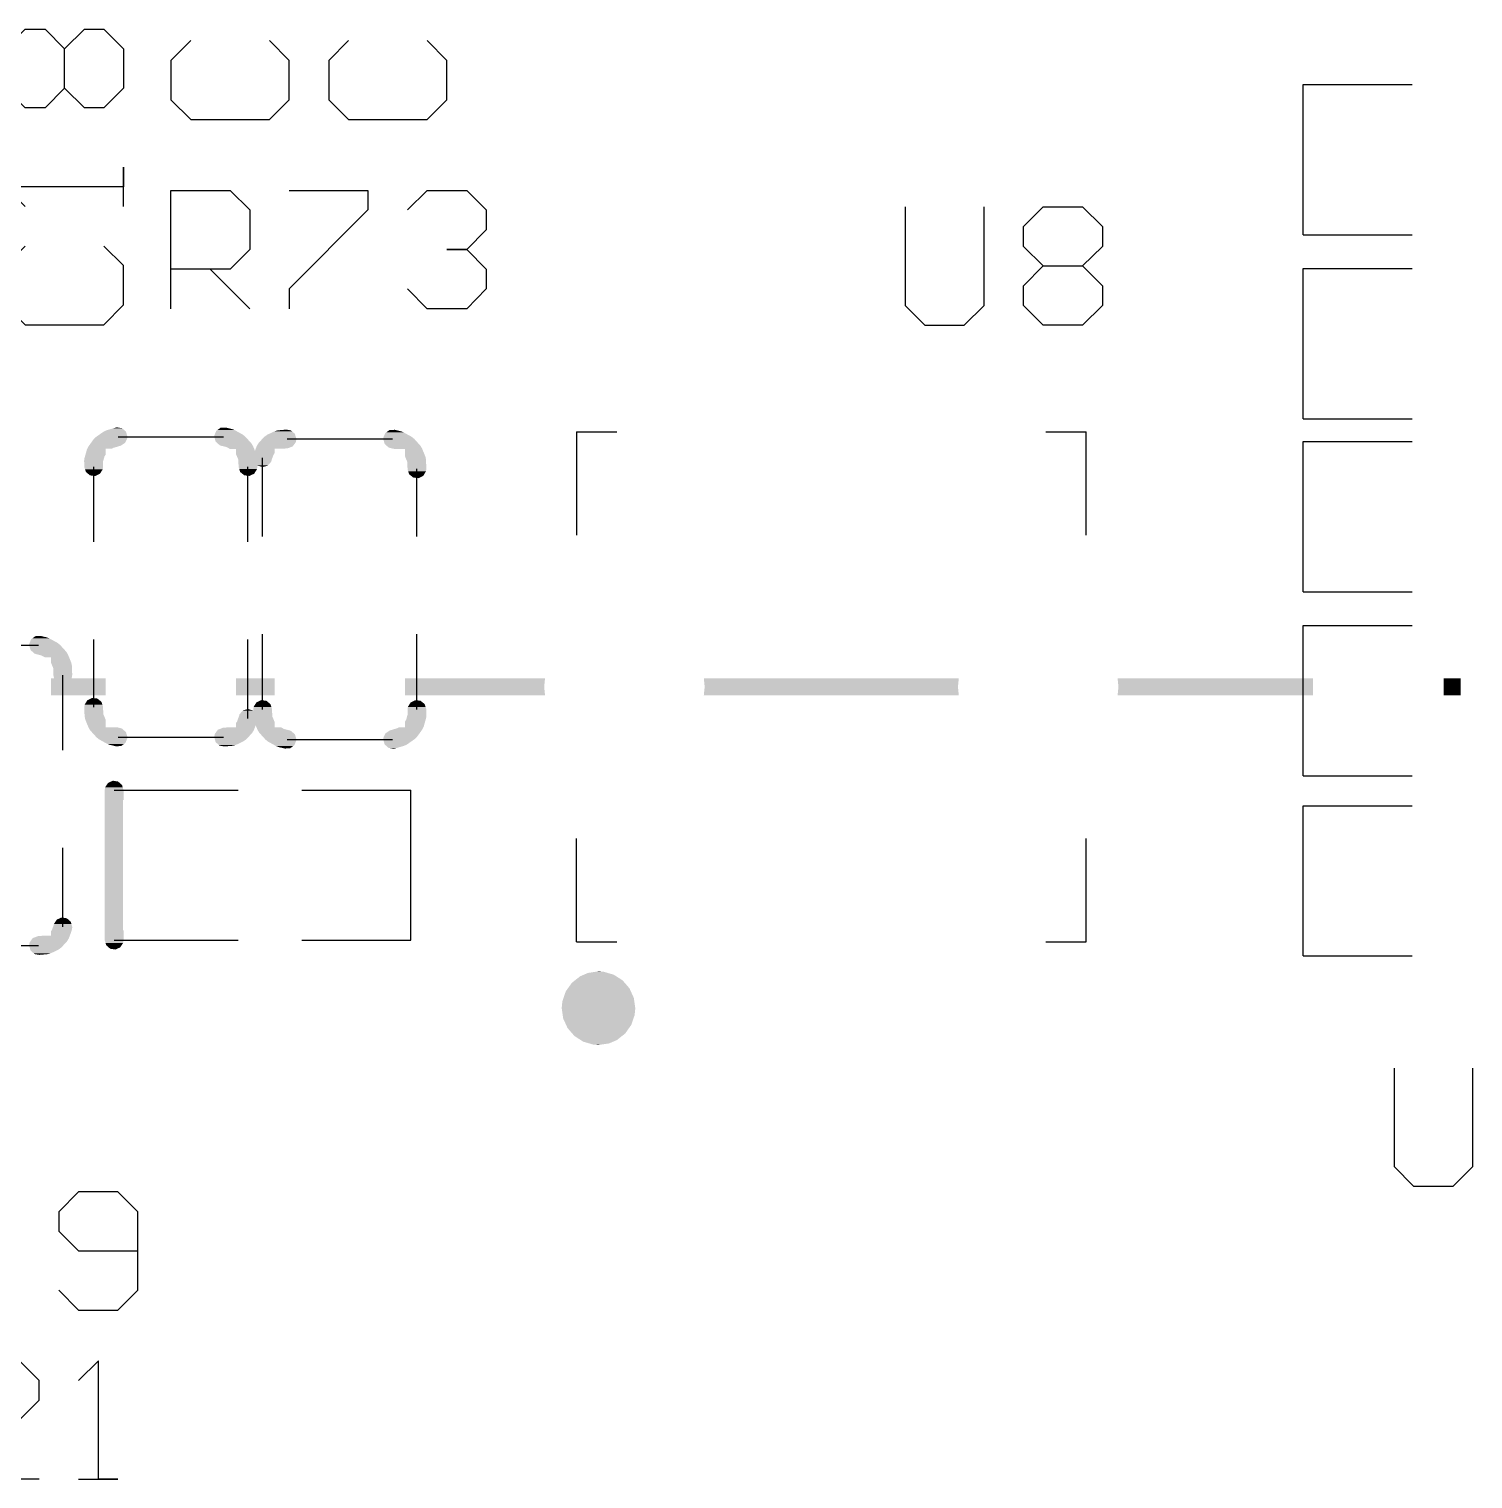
# Model space of a CAD drawing. Extents: x 0 to 3.48, y -0.08 to 2.34.
# Drawn here: x 1.243 to 1.6276, y 0.7737 to 1.1599 of the extents above; entities that cross this region are included whole.
import ezdxf

# ---------------------------------------------------------------- set-up
doc = ezdxf.new("R2010")
doc.units = 0
doc.layers.add('GTO', color=7, linetype='Continuous')

msp = doc.modelspace()

# ---------------------------------------------------------------- linework, layer by layer
at = {"layer": 'GTO'}
for points in [[(1.242, 1.1389), (1.2368, 1.1441), (1.2368, 1.1546), (1.242, 1.1599), (1.2473, 1.1599), (1.2525, 1.1546), (1.2578, 1.1599), (1.263, 1.1599), (1.2682, 1.1546), (1.2682, 1.1441), (1.263, 1.1389), (1.2578, 1.1389), (1.2525, 1.1441), (1.2473, 1.1389), (1.242, 1.1389)], [(1.2861, 1.1568), (1.2808, 1.1515), (1.2808, 1.141), (1.2861, 1.1358), (1.3071, 1.1358), (1.3123, 1.141), (1.3123, 1.1515), (1.3071, 1.1568)], [(1.3281, 1.1568), (1.3229, 1.1515), (1.3229, 1.141), (1.3281, 1.1358), (1.3491, 1.1358), (1.3543, 1.141), (1.3543, 1.1515), (1.3491, 1.1568)], [(1.2525, 1.1441), (1.2525, 1.1546)], [(1.5824, 1.1051), (1.5824, 1.1451)], [(1.5824, 1.1451), (1.6114, 1.1451)], [(1.2682, 1.1126), (1.2682, 1.1231), (1.2682, 1.1179), (1.2368, 1.1179), (1.242, 1.1126)], [(1.2808, 1.0854), (1.2808, 1.1169), (1.2966, 1.1169), (1.3018, 1.1117), (1.3018, 1.1012), (1.2966, 1.0959), (1.2808, 1.0959)], [(1.3123, 1.1169), (1.3333, 1.1169), (1.3333, 1.1117), (1.3123, 1.0907), (1.3123, 1.0854)], [(1.3438, 1.1117), (1.3491, 1.1169), (1.3596, 1.1169), (1.3648, 1.1117), (1.3648, 1.1064), (1.3596, 1.1012), (1.3543, 1.1012), (1.3596, 1.1012), (1.3648, 1.0959), (1.3648, 1.0907), (1.3596, 1.0854), (1.3491, 1.0854), (1.3438, 1.0907)], [(1.4764, 1.1125), (1.4764, 1.0863), (1.4816, 1.081), (1.4921, 1.081), (1.4974, 1.0863), (1.4974, 1.1125)], [(1.5079, 1.1073), (1.5131, 1.1125), (1.5236, 1.1125), (1.5289, 1.1073), (1.5289, 1.102), (1.5236, 1.0968), (1.5289, 1.0915), (1.5289, 1.0863), (1.5236, 1.081), (1.5131, 1.081), (1.5079, 1.0863), (1.5079, 1.0915), (1.5131, 1.0968), (1.5079, 1.102), (1.5079, 1.1073)], [(1.5824, 1.1051), (1.6114, 1.1051)], [(1.242, 1.1021), (1.2368, 1.0969), (1.2368, 1.0864), (1.242, 1.0811), (1.263, 1.0811), (1.2682, 1.0864), (1.2682, 1.0969), (1.263, 1.1021)], [(1.2913, 1.0959), (1.3018, 1.0854)], [(1.5131, 1.0968), (1.5236, 1.0968)], [(1.5824, 1.0961), (1.6114, 1.0961)], [(1.5824, 1.0561), (1.5824, 1.0961)], [(1.5824, 1.0561), (1.6114, 1.0561)], [(1.26675, 1.05132), (1.29486, 1.05132)], [(1.31175, 1.05072), (1.33986, 1.05072)], [(1.3888, 1.0526), (1.3888, 1.0251)], [(1.3888, 1.0526), (1.3996, 1.0526)], [(1.5138, 1.0526), (1.5246, 1.0526)], [(1.5246, 1.0251), (1.5246, 1.0526)], [(1.5824, 1.01), (1.5824, 1.05)], [(1.5824, 1.05), (1.6114, 1.05)], [(1.26026, 1.0233), (1.26026, 1.04331)], [(1.30134, 1.0233), (1.30134, 1.04331)], [(1.30526, 1.0247), (1.30526, 1.04571)], [(1.34634, 1.0247), (1.34634, 1.04271)], [(1.5824, 1.01), (1.6114, 1.01)], [(1.5824, 0.961), (1.5824, 1.001)], [(1.5824, 1.001), (1.6114, 1.001)], [(1.26026, 0.97929), (1.26026, 0.9973)], [(1.30134, 0.97629), (1.30134, 0.9973)], [(1.30526, 0.97869), (1.30526, 0.9987)], [(1.34634, 0.97869), (1.34634, 0.9987)], [(1.21745, 0.99582), (1.24556, 0.99582)], [(1.25204, 0.9678), (1.25204, 0.98781)], [(1.26675, 0.97129), (1.29486, 0.97129)], [(1.31175, 0.97069), (1.33986, 0.97069)], [(1.5824, 0.961), (1.6114, 0.961)], [(1.2657, 0.9572), (1.2987, 0.9572)], [(1.3157, 0.9572), (1.3447, 0.9572)], [(1.3447, 0.9172), (1.3447, 0.9572)], [(1.5824, 0.913), (1.5824, 0.953)], [(1.5824, 0.953), (1.6114, 0.953)], [(1.3888, 0.9168), (1.3888, 0.9443)], [(1.5138, 0.9168), (1.5246, 0.9168), (1.5246, 0.9443)], [(1.25204, 0.92079), (1.25204, 0.9418)], [(1.21745, 0.91579), (1.24556, 0.91579)], [(1.2657, 0.9172), (1.2987, 0.9172)], [(1.3157, 0.9172), (1.3447, 0.9172)], [(1.3888, 0.9168), (1.3996, 0.9168)], [(1.5824, 0.913), (1.6114, 0.913)], [(1.6066, 0.8831), (1.6066, 0.8569), (1.6118, 0.8517), (1.6223, 0.8517), (1.6276, 0.8569), (1.6276, 0.8831)], [(1.251, 0.824), (1.2562, 0.8187), (1.2667, 0.8187), (1.272, 0.824), (1.272, 0.8449), (1.2667, 0.8502), (1.2562, 0.8502), (1.251, 0.8449), (1.251, 0.8397), (1.2562, 0.8345), (1.272, 0.8345)], [(1.2457, 0.7737), (1.2247, 0.7737), (1.2457, 0.7947), (1.2457, 0.7999), (1.2405, 0.8052), (1.23, 0.8052), (1.2247, 0.7999)], [(1.2562, 0.7737), (1.2667, 0.7737), (1.2615, 0.7737), (1.2615, 0.8052), (1.2562, 0.7999)]]:
    msp.add_lwpolyline(points, dxfattribs=at)
for points in [[(1.25955, 1.04968), (1.26024, 1.05062), (1.26864, 1.04968), (1.26907, 1.05062)], [(1.26024, 1.05062), (1.26056, 1.05095), (1.26907, 1.05062), (1.26922, 1.05095)], [(1.26056, 1.05095), (1.26083, 1.05121), (1.26922, 1.05095), (1.26924, 1.05121)], [(1.26083, 1.05121), (1.26098, 1.05132), (1.26924, 1.05121), (1.26925, 1.05132)], [(1.26098, 1.05132), (1.26288, 1.05264), (1.26925, 1.05132), (1.26886, 1.05264)], [(1.26288, 1.05264), (1.26291, 1.05266), (1.26886, 1.05264), (1.26886, 1.05266)], [(1.26291, 1.05266), (1.2636, 1.05299), (1.26886, 1.05266), (1.26848, 1.05299)], [(1.2636, 1.05299), (1.2656, 1.05358), (1.26848, 1.05299), (1.2678, 1.05358)], [(1.2656, 1.05358), (1.26604, 1.05371), (1.2678, 1.05358), (1.26695, 1.05371)], [(1.26604, 1.05371), (1.26642, 1.05379), (1.26695, 1.05371), (1.26642, 1.05379)], [(1.29236, 1.05139), (1.29237, 1.05157), (1.30057, 1.05139), (1.30033, 1.05157)], [(1.29236, 1.05132), (1.29236, 1.05139), (1.30064, 1.05132), (1.30057, 1.05139)], [(1.29275, 1.04997), (1.29236, 1.05132), (1.30186, 1.04997), (1.30064, 1.05132)], [(1.29237, 1.05157), (1.2925, 1.0519), (1.30033, 1.05157), (1.29992, 1.0519)], [(1.2925, 1.0519), (1.2929, 1.05287), (1.29992, 1.0519), (1.29815, 1.05287)], [(1.2929, 1.05287), (1.29324, 1.05311), (1.29815, 1.05287), (1.29772, 1.05311)], [(1.29324, 1.05311), (1.29357, 1.05335), (1.29772, 1.05311), (1.2971, 1.05335)], [(1.29357, 1.05335), (1.29404, 1.05368), (1.2971, 1.05335), (1.29572, 1.05368)], [(1.29404, 1.05368), (1.29544, 1.05375), (1.29572, 1.05368), (1.29544, 1.05375)], [(1.30439, 1.04987), (1.30517, 1.05072), (1.3141, 1.04987), (1.31425, 1.05072)], [(1.30517, 1.05072), (1.30566, 1.05124), (1.31425, 1.05072), (1.31409, 1.05124)], [(1.30566, 1.05124), (1.30641, 1.05179), (1.31409, 1.05124), (1.31393, 1.05179)], [(1.30641, 1.05179), (1.30696, 1.05206), (1.31393, 1.05179), (1.31386, 1.05206)], [(1.30696, 1.05206), (1.30841, 1.05276), (1.31386, 1.05206), (1.31306, 1.05276)], [(1.30841, 1.05276), (1.30922, 1.05298), (1.31306, 1.05276), (1.3128, 1.05298)], [(1.30922, 1.05298), (1.30927, 1.053), (1.3128, 1.05298), (1.31272, 1.053)], [(1.30927, 1.053), (1.31152, 1.0532), (1.31272, 1.053), (1.31152, 1.0532)], [(1.33736, 1.05079), (1.33737, 1.05097), (1.34557, 1.05079), (1.34533, 1.05097)], [(1.33736, 1.05072), (1.33736, 1.05079), (1.34564, 1.05072), (1.34557, 1.05079)], [(1.33775, 1.04937), (1.33736, 1.05072), (1.34686, 1.04937), (1.34564, 1.05072)], [(1.33737, 1.05097), (1.3375, 1.0513), (1.34533, 1.05097), (1.34492, 1.0513)], [(1.3375, 1.0513), (1.3379, 1.05227), (1.34492, 1.0513), (1.34315, 1.05227)], [(1.3379, 1.05227), (1.33824, 1.05251), (1.34315, 1.05227), (1.34272, 1.05251)], [(1.33824, 1.05251), (1.33857, 1.05275), (1.34272, 1.05251), (1.3421, 1.05275)], [(1.33857, 1.05275), (1.33904, 1.05308), (1.3421, 1.05275), (1.34072, 1.05308)], [(1.33904, 1.05308), (1.34044, 1.05315), (1.34072, 1.05308), (1.34044, 1.05315)], [(1.25806, 1.0465), (1.25844, 1.04785), (1.26343, 1.0465), (1.26343, 1.04785)], [(1.25844, 1.04786), (1.25854, 1.04807), (1.26343, 1.04786), (1.26343, 1.04807)], [(1.25844, 1.04785), (1.25844, 1.04786), (1.26343, 1.04785), (1.26343, 1.04786)], [(1.25854, 1.04808), (1.25865, 1.04831), (1.26507, 1.04808), (1.26541, 1.04831)], [(1.25854, 1.04807), (1.25854, 1.04808), (1.26343, 1.04807), (1.26344, 1.04808)], [(1.25865, 1.04831), (1.25882, 1.04865), (1.26541, 1.04831), (1.26656, 1.04865)], [(1.25882, 1.04865), (1.25901, 1.04892), (1.26656, 1.04865), (1.26746, 1.04892)], [(1.25901, 1.04892), (1.25955, 1.04968), (1.26746, 1.04892), (1.26864, 1.04968)], [(1.2932, 1.04958), (1.29275, 1.04997), (1.30222, 1.04958), (1.30186, 1.04997)], [(1.2938, 1.04905), (1.2932, 1.04958), (1.30255, 1.04905), (1.30222, 1.04958)], [(1.29427, 1.04888), (1.2938, 1.04905), (1.30265, 1.04888), (1.30255, 1.04905)], [(1.29444, 1.04885), (1.29427, 1.04888), (1.30268, 1.04885), (1.30265, 1.04888)], [(1.2956, 1.04856), (1.29444, 1.04885), (1.3028, 1.04856), (1.30268, 1.04885)], [(1.2965, 1.04808), (1.29561, 1.04856), (1.303, 1.04808), (1.3028, 1.04856)], [(1.2965, 1.04807), (1.2965, 1.04808), (1.303, 1.04807), (1.303, 1.04808)], [(1.29818, 1.04757), (1.29818, 1.04807), (1.3032, 1.04757), (1.303, 1.04807)], [(1.29818, 1.04687), (1.29818, 1.04757), (1.30843, 1.04687), (1.30843, 1.04757)], [(1.29818, 1.04662), (1.29818, 1.04687), (1.3082, 1.04662), (1.30843, 1.04687)], [(1.29818, 1.04659), (1.29818, 1.04662), (1.30818, 1.04659), (1.30819, 1.04662)], [(1.29818, 1.04662), (1.29818, 1.04662), (1.30819, 1.04662), (1.3082, 1.04662)], [(1.30322, 1.04757), (1.3034, 1.04807), (1.30843, 1.04757), (1.30843, 1.04807)], [(1.3034, 1.04808), (1.30346, 1.04823), (1.31036, 1.04808), (1.31198, 1.04823)], [(1.3034, 1.04807), (1.3034, 1.04808), (1.30843, 1.04807), (1.30844, 1.04808)], [(1.30346, 1.04823), (1.30365, 1.04874), (1.31198, 1.04823), (1.31328, 1.04874)], [(1.30365, 1.04874), (1.30368, 1.04882), (1.31328, 1.04874), (1.31334, 1.04882)], [(1.30368, 1.04882), (1.30419, 1.04965), (1.31334, 1.04882), (1.31394, 1.04965)], [(1.30419, 1.04965), (1.30439, 1.04987), (1.31394, 1.04965), (1.3141, 1.04987)], [(1.3382, 1.04898), (1.33775, 1.04937), (1.34722, 1.04898), (1.34686, 1.04937)], [(1.3388, 1.04845), (1.3382, 1.04898), (1.34755, 1.04845), (1.34722, 1.04898)], [(1.33927, 1.04828), (1.3388, 1.04845), (1.34765, 1.04828), (1.34755, 1.04845)], [(1.33944, 1.04825), (1.33927, 1.04828), (1.34768, 1.04825), (1.34765, 1.04828)], [(1.34014, 1.04808), (1.33944, 1.04825), (1.34775, 1.04808), (1.34768, 1.04825)], [(1.34317, 1.04807), (1.34014, 1.04808), (1.34775, 1.04807), (1.34775, 1.04808)], [(1.34318, 1.04603), (1.34318, 1.04807), (1.34859, 1.04603), (1.34775, 1.04807)], [(1.25771, 1.04489), (1.2578, 1.04556), (1.2628, 1.04489), (1.26299, 1.04556)], [(1.25771, 1.04482), (1.25771, 1.04489), (1.26278, 1.04482), (1.2628, 1.04489)], [(1.25772, 1.0446), (1.25771, 1.04482), (1.26272, 1.0446), (1.26278, 1.04482)], [(1.25772, 1.04459), (1.25772, 1.0446), (1.26272, 1.04459), (1.26272, 1.0446)], [(1.25776, 1.04339), (1.25772, 1.04459), (1.26276, 1.04339), (1.26272, 1.04459)], [(1.25776, 1.04331), (1.25776, 1.04339), (1.26276, 1.04331), (1.26276, 1.04339)], [(1.25776, 1.04323), (1.25776, 1.04331), (1.26275, 1.04323), (1.26276, 1.04331)], [(1.25795, 1.04264), (1.25776, 1.04323), (1.26267, 1.04264), (1.26275, 1.04323)], [(1.2578, 1.04556), (1.25795, 1.04609), (1.26299, 1.04556), (1.26314, 1.04609)], [(1.25795, 1.04609), (1.25806, 1.0465), (1.26314, 1.04609), (1.26343, 1.0465)], [(1.29822, 1.04654), (1.29818, 1.04659), (1.30817, 1.04654), (1.30818, 1.04659)], [(1.2987, 1.04538), (1.29822, 1.04654), (1.30774, 1.04538), (1.30817, 1.04654)], [(1.29879, 1.04516), (1.2987, 1.04538), (1.30767, 1.04516), (1.30774, 1.04538)], [(1.29879, 1.04515), (1.29879, 1.04516), (1.30767, 1.04515), (1.30767, 1.04516)], [(1.29881, 1.04459), (1.29879, 1.04515), (1.30749, 1.04459), (1.30767, 1.04515)], [(1.29883, 1.04365), (1.29881, 1.04459), (1.30662, 1.04365), (1.30749, 1.04459)], [(1.29884, 1.04338), (1.29883, 1.04365), (1.30384, 1.04338), (1.30384, 1.04365)], [(1.29883, 1.04365), (1.29883, 1.04365), (1.30384, 1.04365), (1.30385, 1.04365)], [(1.29884, 1.04331), (1.29884, 1.04338), (1.30384, 1.04331), (1.30384, 1.04338)], [(1.29885, 1.04324), (1.29884, 1.04331), (1.30383, 1.04324), (1.30384, 1.04331)], [(1.29903, 1.04267), (1.29885, 1.04324), (1.30375, 1.04267), (1.30383, 1.04324)], [(1.30412, 1.04356), (1.30385, 1.04365), (1.30653, 1.04356), (1.30662, 1.04365)], [(1.30518, 1.04322), (1.30412, 1.04356), (1.30518, 1.04322), (1.30653, 1.04356)], [(1.34318, 1.04599), (1.34318, 1.04603), (1.3486, 1.04599), (1.34859, 1.04603)], [(1.34322, 1.04594), (1.34318, 1.04599), (1.34861, 1.04594), (1.3486, 1.04599)], [(1.34354, 1.04515), (1.34322, 1.04594), (1.34878, 1.04515), (1.34861, 1.04594)], [(1.34357, 1.0451), (1.34354, 1.04515), (1.34878, 1.0451), (1.34878, 1.04515)], [(1.34379, 1.04456), (1.34357, 1.0451), (1.34879, 1.04456), (1.34878, 1.0451)], [(1.34379, 1.04455), (1.34379, 1.04456), (1.34879, 1.04455), (1.34879, 1.04456)], [(1.34384, 1.04278), (1.34379, 1.04455), (1.34884, 1.04278), (1.34879, 1.04455)], [(1.34384, 1.04271), (1.34384, 1.04278), (1.34884, 1.04271), (1.34884, 1.04278)], [(1.2582, 1.0419), (1.25795, 1.04264), (1.26221, 1.0419), (1.26267, 1.04264)], [(1.25874, 1.04145), (1.2582, 1.0419), (1.26193, 1.04145), (1.26221, 1.0419)], [(1.25928, 1.04101), (1.25874, 1.04145), (1.26102, 1.04101), (1.26193, 1.04145)], [(1.26067, 1.04085), (1.25928, 1.04101), (1.26067, 1.04085), (1.26102, 1.04101)], [(1.29928, 1.04191), (1.29903, 1.04267), (1.30329, 1.04191), (1.30375, 1.04267)], [(1.29982, 1.04147), (1.29928, 1.04191), (1.30302, 1.04147), (1.30329, 1.04191)], [(1.30037, 1.04103), (1.29982, 1.04147), (1.3021, 1.04103), (1.30302, 1.04147)], [(1.30176, 1.04086), (1.30037, 1.04103), (1.30176, 1.04086), (1.3021, 1.04103)], [(1.34384, 1.04264), (1.34384, 1.04271), (1.34883, 1.04264), (1.34884, 1.04271)], [(1.34403, 1.04207), (1.34384, 1.04264), (1.34875, 1.04207), (1.34883, 1.04264)], [(1.34428, 1.04131), (1.34403, 1.04207), (1.34829, 1.04131), (1.34875, 1.04207)], [(1.34482, 1.04087), (1.34428, 1.04131), (1.34802, 1.04087), (1.34829, 1.04131)], [(1.34537, 1.04043), (1.34482, 1.04087), (1.3471, 1.04043), (1.34802, 1.04087)], [(1.34676, 1.04026), (1.34537, 1.04043), (1.34676, 1.04026), (1.3471, 1.04043)], [(1.24307, 0.99607), (1.2432, 0.9964), (1.25103, 0.99607), (1.25062, 0.9964)], [(1.2432, 0.9964), (1.2436, 0.99737), (1.25062, 0.9964), (1.24885, 0.99737)], [(1.2436, 0.99737), (1.24394, 0.99761), (1.24885, 0.99737), (1.24842, 0.99761)], [(1.24394, 0.99761), (1.24427, 0.99785), (1.24842, 0.99761), (1.2478, 0.99785)], [(1.24427, 0.99785), (1.24474, 0.99818), (1.2478, 0.99785), (1.24642, 0.99818)], [(1.24474, 0.99818), (1.24614, 0.99825), (1.24642, 0.99818), (1.24614, 0.99825)], [(1.24306, 0.99589), (1.24307, 0.99607), (1.25127, 0.99589), (1.25103, 0.99607)], [(1.24306, 0.99582), (1.24306, 0.99589), (1.25134, 0.99582), (1.25127, 0.99589)], [(1.24345, 0.99447), (1.24306, 0.99582), (1.25256, 0.99447), (1.25134, 0.99582)], [(1.2439, 0.99408), (1.24345, 0.99447), (1.25292, 0.99408), (1.25256, 0.99447)], [(1.2445, 0.99355), (1.2439, 0.99408), (1.25325, 0.99355), (1.25292, 0.99408)], [(1.24497, 0.99338), (1.2445, 0.99355), (1.25335, 0.99338), (1.25325, 0.99355)], [(1.24514, 0.99335), (1.24497, 0.99338), (1.25338, 0.99335), (1.25335, 0.99338)], [(1.2463, 0.99306), (1.24514, 0.99335), (1.2535, 0.99306), (1.25338, 0.99335)], [(1.2472, 0.99258), (1.24631, 0.99306), (1.2537, 0.99258), (1.2535, 0.99306)], [(1.2472, 0.99257), (1.2472, 0.99258), (1.2537, 0.99257), (1.2537, 0.99258)], [(1.24888, 0.99113), (1.24888, 0.99257), (1.25429, 0.99113), (1.2537, 0.99257)], [(1.24888, 0.99109), (1.24888, 0.99113), (1.2543, 0.99109), (1.25429, 0.99113)], [(1.24892, 0.99104), (1.24888, 0.99109), (1.25431, 0.99104), (1.2543, 0.99109)], [(1.24924, 0.99025), (1.24892, 0.99104), (1.25448, 0.99025), (1.25431, 0.99104)], [(1.24927, 0.9902), (1.24924, 0.99025), (1.25448, 0.9902), (1.25448, 0.99025)], [(1.24949, 0.98966), (1.24927, 0.9902), (1.25449, 0.98966), (1.25448, 0.9902)], [(1.24949, 0.98965), (1.24949, 0.98966), (1.25449, 0.98965), (1.25449, 0.98966)], [(1.24954, 0.98788), (1.24949, 0.98965), (1.25454, 0.98788), (1.25449, 0.98965)], [(1.24888, 0.98245), (1.24888, 0.98695), (1.26343, 0.98245), (1.26343, 0.98695)], [(1.24888, 0.98695), (1.24888, 0.98695), (1.26343, 0.98695), (1.2544, 0.98695)], [(1.24954, 0.98781), (1.24954, 0.98788), (1.25454, 0.98781), (1.25454, 0.98788)], [(1.24954, 0.98774), (1.24954, 0.98781), (1.25453, 0.98774), (1.25454, 0.98781)], [(1.2497, 0.98696), (1.24954, 0.98774), (1.25439, 0.98696), (1.25453, 0.98774)], [(1.24969, 0.98695), (1.2497, 0.98696), (1.2544, 0.98695), (1.25439, 0.98696)], [(1.29818, 0.98245), (1.29818, 0.98695), (1.30843, 0.98245), (1.30843, 0.98695)], [(1.29818, 0.98695), (1.29818, 0.98695), (1.30843, 0.98695), (1.29818, 0.98695)], [(1.34318, 0.9847), (1.34318, 0.98695), (1.38023, 0.9847), (1.38046, 0.98695)], [(1.34318, 0.98695), (1.34318, 0.98695), (1.38046, 0.98695), (1.34318, 0.98695)], [(1.42298, 0.9847), (1.42275, 0.98695), (1.49043, 0.9847), (1.49066, 0.98695)], [(1.42275, 0.98695), (1.42275, 0.98695), (1.49066, 0.98695), (1.42275, 0.98695)], [(1.53318, 0.9847), (1.53295, 0.98695), (1.58503, 0.9847), (1.58503, 0.98695)], [(1.53295, 0.98695), (1.53295, 0.98695), (1.58503, 0.98695), (1.53295, 0.98695)], [(1.61978, 0.98245), (1.61978, 0.98695), (1.62433, 0.98245), (1.62433, 0.98695)], [(1.61978, 0.98695), (1.61978, 0.98695), (1.62433, 0.98695), (1.61978, 0.98695)], [(1.25831, 0.98069), (1.25859, 0.98113), (1.26232, 0.98069), (1.26178, 0.98113)], [(1.25859, 0.98113), (1.25951, 0.98157), (1.26178, 0.98113), (1.26124, 0.98157)], [(1.25951, 0.98157), (1.25985, 0.98174), (1.26124, 0.98157), (1.25985, 0.98174)], [(1.30359, 0.98054), (1.30451, 0.98098), (1.30678, 0.98054), (1.30624, 0.98098)], [(1.30451, 0.98098), (1.30485, 0.98114), (1.30624, 0.98098), (1.30485, 0.98114)], [(1.34318, 0.98245), (1.34318, 0.9847), (1.38046, 0.98245), (1.38023, 0.9847)], [(1.34467, 0.98053), (1.34559, 0.98098), (1.34787, 0.98053), (1.34732, 0.98098)], [(1.34559, 0.98098), (1.34593, 0.98114), (1.34732, 0.98098), (1.34593, 0.98114)], [(1.42275, 0.98245), (1.42298, 0.9847), (1.49066, 0.98245), (1.49043, 0.9847)], [(1.53295, 0.98245), (1.53318, 0.9847), (1.58503, 0.98245), (1.58503, 0.9847)], [(1.25776, 0.97929), (1.25777, 0.97936), (1.26276, 0.97929), (1.26276, 0.97936)], [(1.25776, 0.97922), (1.25776, 0.97929), (1.26276, 0.97922), (1.26276, 0.97929)], [(1.25781, 0.97745), (1.25776, 0.97922), (1.26281, 0.97745), (1.26276, 0.97922)], [(1.25777, 0.97936), (1.25785, 0.97994), (1.26276, 0.97936), (1.26257, 0.97994)], [(1.25783, 0.97691), (1.25781, 0.97745), (1.26304, 0.97691), (1.26281, 0.97745)], [(1.25785, 0.97994), (1.25831, 0.98069), (1.26257, 0.97994), (1.26232, 0.98069)], [(1.29894, 0.97685), (1.29911, 0.97741), (1.30781, 0.97685), (1.3078, 0.97741)], [(1.29911, 0.97741), (1.29999, 0.97835), (1.3078, 0.97741), (1.30777, 0.97835)], [(1.29999, 0.97835), (1.30007, 0.97844), (1.30276, 0.97835), (1.30249, 0.97844)], [(1.30007, 0.97844), (1.30143, 0.97878), (1.30249, 0.97844), (1.30143, 0.97878)], [(1.30276, 0.97869), (1.30277, 0.97876), (1.30776, 0.97869), (1.30776, 0.97876)], [(1.30276, 0.97862), (1.30276, 0.97869), (1.30776, 0.97862), (1.30776, 0.97869)], [(1.30277, 0.97835), (1.30276, 0.97862), (1.30777, 0.97835), (1.30776, 0.97862)], [(1.30277, 0.97876), (1.30285, 0.97935), (1.30776, 0.97876), (1.30757, 0.97935)], [(1.30285, 0.97935), (1.30331, 0.98009), (1.30757, 0.97935), (1.30732, 0.98009)], [(1.30331, 0.98009), (1.30359, 0.98054), (1.30732, 0.98009), (1.30678, 0.98054)], [(1.34362, 0.97644), (1.3438, 0.9771), (1.3488, 0.97644), (1.34889, 0.9771)], [(1.3438, 0.9771), (1.34382, 0.97718), (1.34889, 0.9771), (1.34889, 0.97718)], [(1.34382, 0.97718), (1.34388, 0.9774), (1.34889, 0.97718), (1.34889, 0.9774)], [(1.34384, 0.97869), (1.34386, 0.97877), (1.34885, 0.97869), (1.34884, 0.97877)], [(1.34385, 0.97861), (1.34384, 0.97869), (1.34885, 0.97861), (1.34885, 0.97869)], [(1.34388, 0.97741), (1.34385, 0.97861), (1.34889, 0.97741), (1.34885, 0.97861)], [(1.34386, 0.97877), (1.34393, 0.97934), (1.34884, 0.97877), (1.34865, 0.97934)], [(1.34388, 0.9774), (1.34388, 0.97741), (1.34889, 0.9774), (1.34889, 0.97741)], [(1.34393, 0.97934), (1.3444, 0.9801), (1.34865, 0.97934), (1.3484, 0.9801)], [(1.3444, 0.9801), (1.34467, 0.98053), (1.3484, 0.9801), (1.34787, 0.98053)], [(1.25783, 0.97685), (1.25783, 0.97691), (1.26306, 0.97685), (1.26304, 0.97691)], [(1.258, 0.97606), (1.25783, 0.97685), (1.26338, 0.97606), (1.26306, 0.97685)], [(1.25801, 0.97601), (1.258, 0.97606), (1.26343, 0.97601), (1.26338, 0.97606)], [(1.25802, 0.97597), (1.25801, 0.97601), (1.26343, 0.97597), (1.26343, 0.97601)], [(1.25885, 0.97393), (1.25802, 0.97597), (1.26343, 0.97393), (1.26343, 0.97597)], [(1.25893, 0.97375), (1.25886, 0.97393), (1.26717, 0.97375), (1.26646, 0.97393)], [(1.25895, 0.97372), (1.25893, 0.97375), (1.26733, 0.97372), (1.26717, 0.97375)], [(1.25905, 0.97355), (1.25895, 0.97372), (1.2678, 0.97355), (1.26733, 0.97372)], [(1.25939, 0.97302), (1.25905, 0.97355), (1.26841, 0.97302), (1.2678, 0.97355)], [(1.29327, 0.97318), (1.29332, 0.97326), (1.30293, 0.97318), (1.30296, 0.97326)], [(1.29332, 0.97326), (1.29463, 0.97377), (1.30296, 0.97326), (1.30315, 0.97377)], [(1.29463, 0.97377), (1.29624, 0.97392), (1.30315, 0.97377), (1.3032, 0.97392)], [(1.29624, 0.97392), (1.29624, 0.97393), (1.3032, 0.97392), (1.3032, 0.97393)], [(1.29818, 0.97513), (1.29841, 0.97538), (1.30843, 0.97513), (1.30843, 0.97538)], [(1.29818, 0.97443), (1.29818, 0.97513), (1.30843, 0.97443), (1.30843, 0.97513)], [(1.29818, 0.97393), (1.29818, 0.97443), (1.3032, 0.97393), (1.30339, 0.97443)], [(1.29818, 0.97443), (1.29818, 0.97443), (1.30339, 0.97443), (1.3034, 0.97443)], [(1.29841, 0.97538), (1.29842, 0.97541), (1.30843, 0.97538), (1.30843, 0.97541)], [(1.29842, 0.97541), (1.29844, 0.97546), (1.30843, 0.97541), (1.30838, 0.97546)], [(1.29844, 0.97546), (1.29887, 0.97662), (1.30838, 0.97546), (1.30791, 0.97662)], [(1.29887, 0.97662), (1.29894, 0.97685), (1.30791, 0.97662), (1.30781, 0.97685)], [(1.30361, 0.97393), (1.3034, 0.97443), (1.30843, 0.97393), (1.30843, 0.97443)], [(1.30361, 0.97392), (1.30361, 0.97393), (1.31011, 0.97392), (1.31011, 0.97393)], [(1.30381, 0.97344), (1.30361, 0.97392), (1.311, 0.97344), (1.31011, 0.97392)], [(1.30393, 0.97315), (1.30381, 0.97344), (1.31217, 0.97315), (1.311, 0.97344)], [(1.33915, 0.97308), (1.34005, 0.97335), (1.3476, 0.97308), (1.34779, 0.97335)], [(1.34005, 0.97335), (1.34119, 0.97369), (1.34779, 0.97335), (1.34795, 0.97369)], [(1.3412, 0.97369), (1.34153, 0.97392), (1.34795, 0.97369), (1.34806, 0.97392)], [(1.34153, 0.97392), (1.34153, 0.97393), (1.34806, 0.97392), (1.34806, 0.97393)], [(1.34317, 0.97393), (1.34318, 0.97393), (1.34806, 0.97393), (1.34807, 0.97393)], [(1.34318, 0.9755), (1.34347, 0.9759), (1.34855, 0.9755), (1.34866, 0.9759)], [(1.34318, 0.97414), (1.34318, 0.9755), (1.34817, 0.97414), (1.34854, 0.9755)], [(1.34318, 0.9755), (1.34318, 0.9755), (1.34854, 0.9755), (1.34855, 0.9755)], [(1.34318, 0.97393), (1.34318, 0.97414), (1.34807, 0.97393), (1.34817, 0.97414)], [(1.34347, 0.97591), (1.34362, 0.97644), (1.34866, 0.97591), (1.3488, 0.97644)], [(1.34347, 0.9759), (1.34347, 0.97591), (1.34866, 0.9759), (1.34866, 0.97591)], [(1.25975, 0.97263), (1.25939, 0.97302), (1.26886, 0.97263), (1.26841, 0.97302)], [(1.26097, 0.97129), (1.25975, 0.97263), (1.26925, 0.97129), (1.26886, 0.97263)], [(1.26104, 0.97121), (1.26097, 0.97129), (1.26924, 0.97121), (1.26925, 0.97129)], [(1.26127, 0.97103), (1.26104, 0.97121), (1.26923, 0.97103), (1.26924, 0.97121)], [(1.26169, 0.9707), (1.26127, 0.97103), (1.2691, 0.9707), (1.26923, 0.97103)], [(1.26345, 0.96973), (1.26169, 0.9707), (1.2687, 0.96973), (1.2691, 0.9707)], [(1.26389, 0.96949), (1.26345, 0.96973), (1.26837, 0.96949), (1.2687, 0.96973)], [(1.26451, 0.96925), (1.26389, 0.96949), (1.26803, 0.96925), (1.26837, 0.96949)], [(1.29236, 0.97129), (1.2925, 0.97213), (1.30143, 0.97129), (1.30221, 0.97213)], [(1.29251, 0.97076), (1.29236, 0.97129), (1.30094, 0.97076), (1.30143, 0.97129)], [(1.2925, 0.97213), (1.29266, 0.97235), (1.30221, 0.97213), (1.30242, 0.97235)], [(1.29267, 0.97021), (1.29251, 0.97076), (1.3002, 0.97021), (1.30094, 0.97076)], [(1.29266, 0.97235), (1.29327, 0.97318), (1.30242, 0.97235), (1.30293, 0.97318)], [(1.29275, 0.96994), (1.29267, 0.97021), (1.29964, 0.96994), (1.3002, 0.97021)], [(1.29355, 0.96924), (1.29275, 0.96994), (1.29819, 0.96924), (1.29964, 0.96994)], [(1.30395, 0.97312), (1.30393, 0.97315), (1.31233, 0.97312), (1.31217, 0.97315)], [(1.30405, 0.97295), (1.30395, 0.97312), (1.3128, 0.97295), (1.31233, 0.97312)], [(1.30439, 0.97242), (1.30405, 0.97295), (1.31341, 0.97242), (1.3128, 0.97295)], [(1.30475, 0.97203), (1.30439, 0.97242), (1.31386, 0.97203), (1.31341, 0.97242)], [(1.30597, 0.97069), (1.30475, 0.97203), (1.31425, 0.97069), (1.31386, 0.97203)], [(1.30604, 0.97061), (1.30597, 0.97069), (1.31424, 0.97061), (1.31425, 0.97069)], [(1.30627, 0.97043), (1.30604, 0.97061), (1.31423, 0.97043), (1.31424, 0.97061)], [(1.30669, 0.9701), (1.30627, 0.97043), (1.3141, 0.9701), (1.31423, 0.97043)], [(1.30845, 0.96913), (1.30669, 0.9701), (1.3137, 0.96913), (1.3141, 0.9701)], [(1.33736, 0.97079), (1.33738, 0.97105), (1.34577, 0.97079), (1.34604, 0.97105)], [(1.33736, 0.97069), (1.33736, 0.97079), (1.34563, 0.97069), (1.34577, 0.97079)], [(1.33774, 0.96936), (1.33736, 0.97069), (1.34373, 0.96936), (1.34563, 0.97069)], [(1.33738, 0.97105), (1.33753, 0.97138), (1.34604, 0.97105), (1.34637, 0.97138)], [(1.33753, 0.97138), (1.33797, 0.97232), (1.34637, 0.97138), (1.34705, 0.97232)], [(1.33797, 0.97232), (1.33915, 0.97308), (1.34705, 0.97232), (1.3476, 0.97308)], [(1.26589, 0.96892), (1.26451, 0.96925), (1.26756, 0.96892), (1.26803, 0.96925)], [(1.26616, 0.96885), (1.26589, 0.96892), (1.26616, 0.96885), (1.26756, 0.96892)], [(1.2938, 0.96902), (1.29355, 0.96924), (1.29739, 0.96902), (1.29819, 0.96924)], [(1.29388, 0.969), (1.2938, 0.96902), (1.29734, 0.969), (1.29739, 0.96902)], [(1.29509, 0.9688), (1.29388, 0.969), (1.29509, 0.9688), (1.29734, 0.969)], [(1.30889, 0.96889), (1.30845, 0.96913), (1.31337, 0.96889), (1.3137, 0.96913)], [(1.30951, 0.96865), (1.30889, 0.96889), (1.31303, 0.96865), (1.31337, 0.96889)], [(1.31089, 0.96832), (1.30951, 0.96865), (1.31256, 0.96832), (1.31303, 0.96865)], [(1.31116, 0.96825), (1.31089, 0.96832), (1.31116, 0.96825), (1.31256, 0.96832)], [(1.33775, 0.96934), (1.33774, 0.96936), (1.34369, 0.96934), (1.34373, 0.96936)], [(1.33813, 0.96901), (1.33775, 0.96934), (1.34301, 0.96901), (1.34369, 0.96934)], [(1.3388, 0.96842), (1.33813, 0.96901), (1.34101, 0.96842), (1.34301, 0.96901)], [(1.33965, 0.96829), (1.3388, 0.96842), (1.34057, 0.96829), (1.34101, 0.96842)], [(1.34019, 0.96821), (1.33965, 0.96829), (1.34019, 0.96821), (1.34057, 0.96829)], [(1.2632, 0.9572), (1.26332, 0.95795), (1.2682, 0.9572), (1.26798, 0.95795)], [(1.26332, 0.95795), (1.26371, 0.95854), (1.26798, 0.95795), (1.26781, 0.95854)], [(1.26371, 0.95854), (1.26409, 0.95911), (1.26781, 0.95854), (1.26716, 0.95911)], [(1.26409, 0.95911), (1.26489, 0.95947), (1.26716, 0.95911), (1.26676, 0.95947)], [(1.26489, 0.95947), (1.26537, 0.95968), (1.26676, 0.95947), (1.26537, 0.95968)], [(1.2632, 0.95458), (1.2632, 0.9572), (1.2682, 0.95458), (1.2682, 0.9572)], [(1.2632, 0.95457), (1.2632, 0.95458), (1.26803, 0.95457), (1.26804, 0.95458)], [(1.2632, 0.91983), (1.2632, 0.95457), (1.26803, 0.91983), (1.26803, 0.95457)], [(1.25043, 0.92269), (1.25124, 0.92305), (1.25351, 0.92269), (1.25309, 0.92305)], [(1.25124, 0.92305), (1.25171, 0.92326), (1.25309, 0.92305), (1.25171, 0.92326)], [(1.24888, 0.91963), (1.24891, 0.91966), (1.25435, 0.91963), (1.25436, 0.91966)], [(1.24888, 0.91843), (1.24888, 0.91963), (1.25391, 0.91843), (1.25435, 0.91963)], [(1.24891, 0.91966), (1.24911, 0.91988), (1.25436, 0.91966), (1.25441, 0.91988)], [(1.24911, 0.91988), (1.24924, 0.92022), (1.25441, 0.91988), (1.25449, 0.92022)], [(1.24924, 0.92022), (1.24933, 0.92048), (1.25449, 0.92022), (1.25453, 0.92048)], [(1.24933, 0.92048), (1.24944, 0.92079), (1.25453, 0.92048), (1.25454, 0.92079)], [(1.24944, 0.92079), (1.24957, 0.92112), (1.25454, 0.92079), (1.25445, 0.92112)], [(1.24957, 0.92112), (1.24966, 0.92152), (1.25445, 0.92112), (1.25433, 0.92152)], [(1.24966, 0.92152), (1.25006, 0.92213), (1.25433, 0.92152), (1.25415, 0.92213)], [(1.25006, 0.92213), (1.25043, 0.92269), (1.25415, 0.92213), (1.25351, 0.92269)], [(1.2632, 0.9172), (1.2632, 0.91983), (1.2682, 0.9172), (1.2682, 0.91983)], [(1.2632, 0.91983), (1.2632, 0.91983), (1.2682, 0.91983), (1.26803, 0.91983)], [(1.24306, 0.91579), (1.2432, 0.91663), (1.25213, 0.91579), (1.25291, 0.91663)], [(1.24321, 0.91526), (1.24306, 0.91579), (1.25164, 0.91526), (1.25213, 0.91579)], [(1.2432, 0.91663), (1.24336, 0.91685), (1.25291, 0.91663), (1.25312, 0.91685)], [(1.24336, 0.91685), (1.24397, 0.91768), (1.25312, 0.91685), (1.25363, 0.91768)], [(1.24397, 0.91768), (1.24402, 0.91776), (1.25363, 0.91768), (1.25366, 0.91776)], [(1.24402, 0.91776), (1.24533, 0.91827), (1.25366, 0.91776), (1.25385, 0.91827)], [(1.24533, 0.91827), (1.24694, 0.91842), (1.25385, 0.91827), (1.2539, 0.91842)], [(1.24694, 0.91842), (1.24694, 0.91843), (1.2539, 0.91842), (1.2539, 0.91843)], [(1.24887, 0.91843), (1.24888, 0.91843), (1.2539, 0.91843), (1.25391, 0.91843)], [(1.26342, 0.91645), (1.2632, 0.9172), (1.26809, 0.91645), (1.2682, 0.9172)], [(1.26359, 0.91586), (1.26342, 0.91645), (1.26769, 0.91586), (1.26809, 0.91645)], [(1.26424, 0.91529), (1.26359, 0.91586), (1.26731, 0.91529), (1.26769, 0.91586)], [(1.24337, 0.91471), (1.24321, 0.91526), (1.2509, 0.91471), (1.25164, 0.91526)], [(1.24345, 0.91444), (1.24337, 0.91471), (1.25034, 0.91444), (1.2509, 0.91471)], [(1.24425, 0.91374), (1.24345, 0.91444), (1.24889, 0.91374), (1.25034, 0.91444)], [(1.2445, 0.91352), (1.24425, 0.91374), (1.24809, 0.91352), (1.24889, 0.91374)], [(1.24458, 0.9135), (1.2445, 0.91352), (1.24804, 0.9135), (1.24809, 0.91352)], [(1.24579, 0.9133), (1.24458, 0.9135), (1.24579, 0.9133), (1.24804, 0.9135)], [(1.26465, 0.91493), (1.26424, 0.91529), (1.26651, 0.91493), (1.26731, 0.91529)], [(1.26603, 0.91472), (1.26465, 0.91493), (1.26603, 0.91472), (1.26651, 0.91493)], [(1.38844, 0.90651), (1.3898, 0.90759), (1.40111, 0.90651), (1.39944, 0.90759)], [(1.3898, 0.90759), (1.39081, 0.90802), (1.39944, 0.90759), (1.39876, 0.90802)], [(1.39081, 0.90802), (1.39194, 0.9085), (1.39876, 0.90802), (1.39711, 0.9085)], [(1.39194, 0.9085), (1.39403, 0.9088), (1.39711, 0.9085), (1.39608, 0.9088)], [(1.39403, 0.9088), (1.39469, 0.9089), (1.39608, 0.9088), (1.3949, 0.9089)], [(1.39469, 0.9089), (1.3947, 0.9089), (1.3949, 0.9089), (1.39475, 0.9089)], [(1.3947, 0.9089), (1.3947, 0.9089), (1.39475, 0.9089), (1.3947, 0.9089)], [(1.38599, 0.90358), (1.38657, 0.9044), (1.40332, 0.90358), (1.40294, 0.9044)], [(1.38657, 0.9044), (1.38761, 0.90586), (1.40294, 0.9044), (1.40168, 0.90586)], [(1.38761, 0.90586), (1.38844, 0.90651), (1.40168, 0.90586), (1.40111, 0.90651)], [(1.3849, 0.8991), (1.38508, 0.90094), (1.4045, 0.8991), (1.40424, 0.90094)], [(1.38508, 0.90094), (1.38539, 0.90186), (1.40424, 0.90094), (1.4041, 0.90186)], [(1.38539, 0.90186), (1.38599, 0.90358), (1.4041, 0.90186), (1.40332, 0.90358)], [(1.38517, 0.89726), (1.3849, 0.8991), (1.40433, 0.89726), (1.4045, 0.8991)], [(1.3853, 0.89634), (1.38517, 0.89726), (1.40401, 0.89634), (1.40433, 0.89726)], [(1.38609, 0.89462), (1.3853, 0.89634), (1.40342, 0.89462), (1.40401, 0.89634)], [(1.38646, 0.8938), (1.38609, 0.89462), (1.40283, 0.8938), (1.40342, 0.89462)], [(1.38773, 0.89234), (1.38646, 0.8938), (1.4018, 0.89234), (1.40283, 0.8938)], [(1.38829, 0.89169), (1.38773, 0.89234), (1.40097, 0.89169), (1.4018, 0.89234)], [(1.38997, 0.89061), (1.38829, 0.89169), (1.3996, 0.89061), (1.40097, 0.89169)], [(1.39064, 0.89018), (1.38997, 0.89061), (1.39859, 0.89018), (1.3996, 0.89061)], [(1.39229, 0.8897), (1.39064, 0.89018), (1.39747, 0.8897), (1.39859, 0.89018)], [(1.39332, 0.8894), (1.39229, 0.8897), (1.39538, 0.8894), (1.39747, 0.8897)], [(1.3947, 0.8893), (1.39332, 0.8894), (1.3947, 0.8893), (1.39538, 0.8894)]]:
    msp.add_solid(points, dxfattribs=at)

doc.saveas('drawing.dxf')
